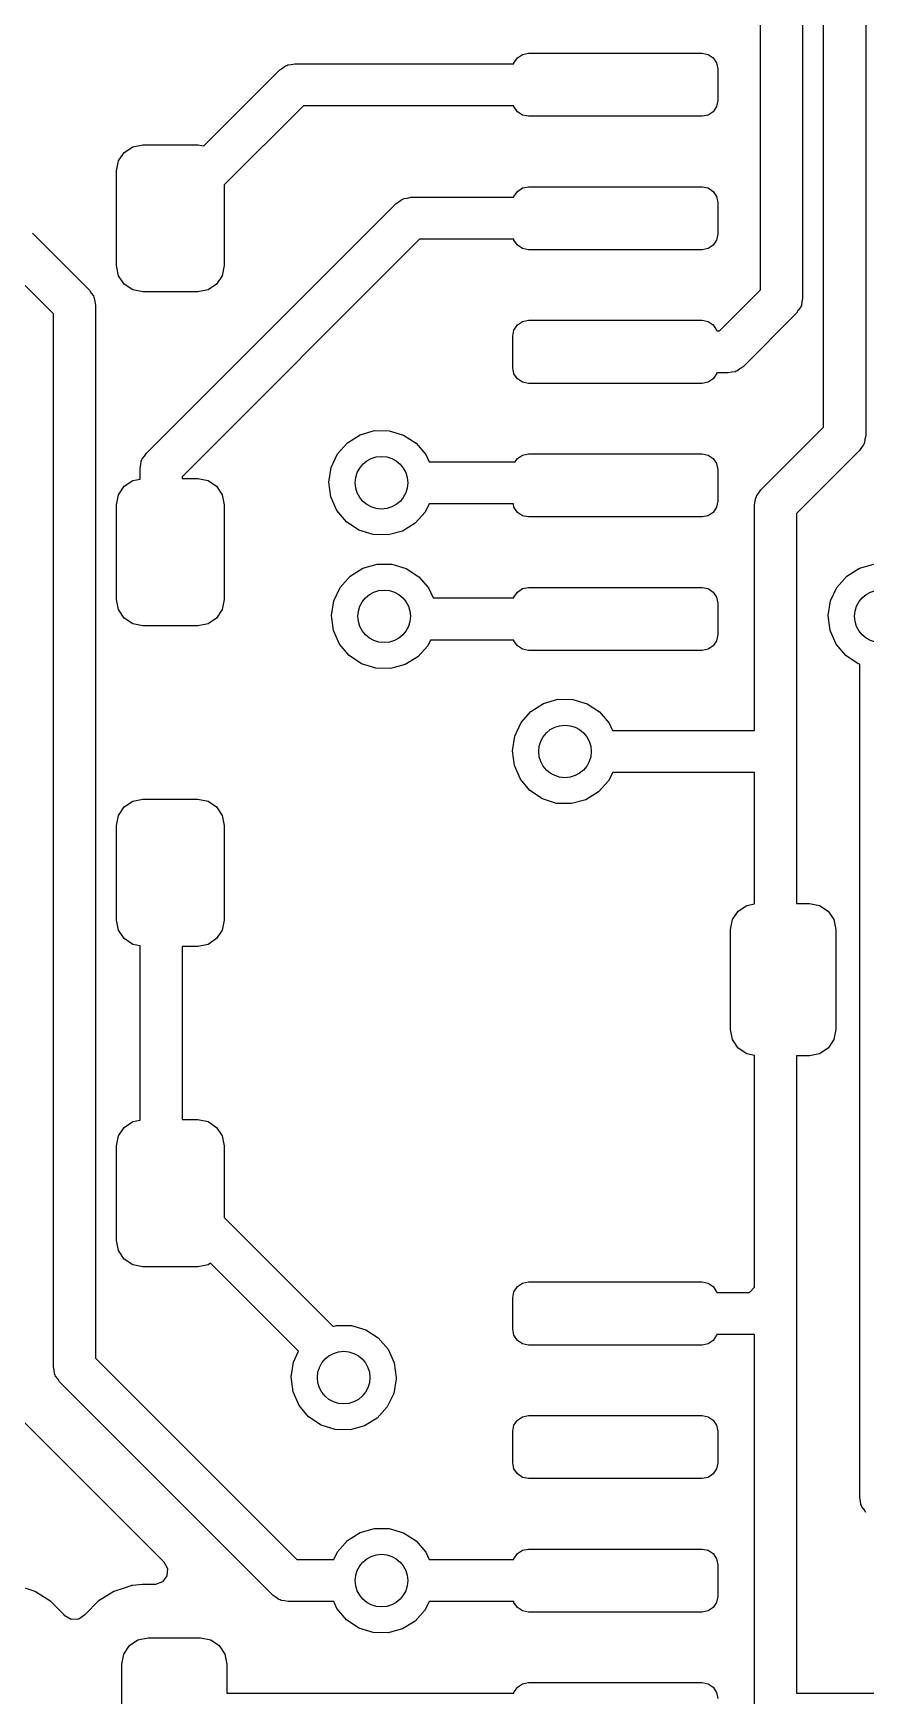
# Model space of a CAD drawing. Extents: x 63 to 234, y -148 to -41.
# Drawn here: x 131.56 to 139.48, y -67.01 to -51.2 of the extents above; entities that cross this region are included whole.
import ezdxf

# ---------------------------------------------------------------- set-up
doc = ezdxf.new("R2010")
doc.units = 0
doc.layers.add('BLACK', color=7, linetype='CONTINUOUS')

msp = doc.modelspace()

# ---------------------------------------------------------------- linework, layer by layer
at = {"layer": 'BLACK', "linetype": 'CONTINUOUS'}
for p, q in [((139.084, -54.9437), (139.084, -48.6883)), ((139.484, -48.6055), (139.484, -55.0268)), ((138.484, -53.6382), (138.484, -51.0098)), ((138.884, -50.927), (138.884, -53.7213)), ((133.911, -51.5473), (133.939, -51.5296)), ((133.939, -51.5296), (133.965, -51.5088)), ((133.965, -51.5088), (133.976, -51.5062)), ((133.976, -51.5062), (133.986, -51.5001)), ((133.986, -51.5001), (134.019, -51.4964)), ((134.019, -51.4964), (134.052, -51.489)), ((134.052, -51.489), (136.137, -51.489)), ((136.137, -51.489), (136.138, -51.4816)), ((136.138, -51.4816), (136.171, -51.4329)), ((136.171, -51.4329), (136.22, -51.4004)), ((136.22, -51.4004), (136.277, -51.389)), ((136.277, -51.389), (137.927, -51.389)), ((137.927, -51.389), (137.984, -51.4004)), ((137.984, -51.4004), (138.033, -51.4329)), ((138.033, -51.4329), (138.066, -51.4816)), ((138.066, -51.4816), (138.077, -51.539)), ((133.188, -52.2701), (133.911, -51.5473)), ((138.077, -51.539), (138.077, -51.839)), ((138.077, -51.839), (138.066, -51.8964)), ((134.135, -51.889), (133.382, -52.6418)), ((136.137, -51.889), (134.135, -51.889)), ((136.138, -51.8964), (136.137, -51.889)), ((136.171, -51.9451), (136.138, -51.8964)), ((136.22, -51.9776), (136.171, -51.9451)), ((136.277, -51.989), (136.22, -51.9776)), ((137.927, -51.989), (136.277, -51.989)), ((137.984, -51.9776), (137.927, -51.989)), ((138.033, -51.9451), (137.984, -51.9776)), ((138.066, -51.8964), (138.033, -51.9451)), ((132.43, -52.3322), (132.511, -52.278)), ((132.511, -52.278), (132.607, -52.259)), ((132.607, -52.259), (133.132, -52.259)), ((133.132, -52.259), (133.188, -52.2701)), ((132.357, -52.509), (132.376, -52.4133)), ((132.376, -52.4133), (132.43, -52.3322)), ((132.357, -53.409), (132.357, -52.509)), ((133.382, -52.6418), (133.382, -53.409)), ((135.016, -52.8173), (135.045, -52.7996)), ((135.045, -52.7996), (135.071, -52.7788)), ((135.071, -52.7788), (135.082, -52.7762)), ((135.082, -52.7762), (135.092, -52.7701)), ((135.092, -52.7701), (135.125, -52.7664)), ((135.125, -52.7664), (135.157, -52.759)), ((135.157, -52.759), (136.137, -52.759)), ((136.137, -52.759), (136.138, -52.7516)), ((136.138, -52.7516), (136.171, -52.7029)), ((136.171, -52.7029), (136.22, -52.6704)), ((136.22, -52.6704), (136.277, -52.659)), ((136.277, -52.659), (137.927, -52.659)), ((137.927, -52.659), (137.984, -52.6704)), ((137.984, -52.6704), (138.033, -52.7029)), ((138.033, -52.7029), (138.066, -52.7516)), ((138.066, -52.7516), (138.077, -52.809)), ((132.641, -55.193), (135.016, -52.8173)), ((138.077, -52.809), (138.077, -53.109)), ((131.557, -53.1012), (132.099, -53.6428)), ((138.077, -53.109), (138.066, -53.1664)), ((135.24, -53.159), (132.982, -55.4172)), ((136.137, -53.159), (135.24, -53.159)), ((136.138, -53.1664), (136.137, -53.159)), ((136.171, -53.2151), (136.138, -53.1664)), ((136.22, -53.2476), (136.171, -53.2151)), ((136.277, -53.259), (136.22, -53.2476)), ((137.927, -53.259), (136.277, -53.259)), ((137.984, -53.2476), (137.927, -53.259)), ((138.033, -53.2151), (137.984, -53.2476)), ((138.066, -53.1664), (138.033, -53.2151)), ((132.376, -53.5047), (132.357, -53.409)), ((133.382, -53.409), (133.363, -53.5047)), ((131.757, -53.8668), (131.479, -53.5889)), ((132.43, -53.5858), (132.376, -53.5047)), ((132.511, -53.64), (132.43, -53.5858)), ((133.309, -53.5858), (133.228, -53.64)), ((133.363, -53.5047), (133.309, -53.5858)), ((132.099, -53.6428), (132.116, -53.6711)), ((132.116, -53.6711), (132.137, -53.6973)), ((132.137, -53.6973), (132.14, -53.7085)), ((132.14, -53.7085), (132.146, -53.7182)), ((132.146, -53.7182), (132.15, -53.7514)), ((132.607, -53.659), (132.511, -53.64)), ((133.132, -53.659), (132.607, -53.659)), ((133.228, -53.64), (133.132, -53.659)), ((138.093, -54.029), (138.484, -53.6382)), ((138.884, -53.7213), (138.877, -53.7539)), ((131.757, -63.881), (131.757, -53.8668)), ((132.15, -53.7514), (132.157, -53.784)), ((132.157, -53.784), (132.157, -63.7982)), ((138.825, -53.8624), (138.317, -54.3707)), ((138.843, -53.8341), (138.825, -53.8624)), ((138.864, -53.808), (138.843, -53.8341)), ((138.867, -53.7968), (138.864, -53.808)), ((138.873, -53.7871), (138.867, -53.7968)), ((138.877, -53.7539), (138.873, -53.7871)), ((136.127, -54.079), (136.138, -54.0216)), ((136.138, -54.0216), (136.171, -53.9729)), ((136.171, -53.9729), (136.22, -53.9404)), ((136.22, -53.9404), (136.277, -53.929)), ((136.277, -53.929), (137.927, -53.929)), ((137.927, -53.929), (137.984, -53.9404)), ((137.984, -53.9404), (138.033, -53.9729)), ((138.033, -53.9729), (138.066, -54.0216)), ((138.066, -54.0216), (138.067, -54.029)), ((138.067, -54.029), (138.093, -54.029)), ((136.127, -54.379), (136.127, -54.079)), ((136.138, -54.4364), (136.127, -54.379)), ((138.317, -54.3707), (138.289, -54.3884)), ((136.171, -54.4851), (136.138, -54.4364)), ((136.22, -54.5176), (136.171, -54.4851)), ((136.277, -54.529), (136.22, -54.5176)), ((137.927, -54.529), (136.277, -54.529)), ((137.984, -54.5176), (137.927, -54.529)), ((138.033, -54.4851), (137.984, -54.5176)), ((138.066, -54.4364), (138.033, -54.4851)), ((138.067, -54.429), (138.066, -54.4364)), ((138.176, -54.429), (138.067, -54.429)), ((138.209, -54.4216), (138.176, -54.429)), ((138.242, -54.4179), (138.209, -54.4216)), ((138.252, -54.4118), (138.242, -54.4179)), ((138.263, -54.4092), (138.252, -54.4118)), ((138.289, -54.3884), (138.263, -54.4092)), ((134.674, -55.0172), (134.81, -54.9782)), ((134.81, -54.9782), (134.952, -54.9791)), ((134.952, -54.9791), (135.088, -55.0197)), ((138.486, -55.5416), (139.084, -54.9437)), ((134.46, -55.1991), (134.554, -55.0928)), ((134.554, -55.0928), (134.674, -55.0172)), ((135.088, -55.0197), (135.207, -55.0968)), ((135.207, -55.0968), (135.299, -55.2042)), ((139.425, -55.1679), (138.827, -55.7658)), ((139.443, -55.1396), (139.425, -55.1679)), ((139.464, -55.1135), (139.443, -55.1396)), ((139.466, -55.1023), (139.464, -55.1135)), ((139.472, -55.0926), (139.466, -55.1023)), ((139.476, -55.0594), (139.472, -55.0926)), ((139.484, -55.0268), (139.476, -55.0594)), ((132.582, -55.3341), (132.589, -55.3015)), ((132.589, -55.3015), (132.593, -55.2683)), ((132.593, -55.2683), (132.599, -55.2586)), ((132.599, -55.2586), (132.602, -55.2474)), ((132.602, -55.2474), (132.623, -55.2213)), ((132.623, -55.2213), (132.641, -55.193)), ((134.378, -55.4675), (134.4, -55.3274)), ((134.4, -55.3274), (134.46, -55.1991)), ((135.299, -55.2042), (135.331, -55.2736)), ((135.331, -55.2736), (136.15, -55.2736)), ((136.15, -55.2736), (136.171, -55.2429)), ((136.171, -55.2429), (136.22, -55.2104)), ((136.22, -55.2104), (136.277, -55.199)), ((136.277, -55.199), (137.927, -55.199)), ((137.927, -55.199), (137.984, -55.2104)), ((137.984, -55.2104), (138.033, -55.2429)), ((138.033, -55.2429), (138.066, -55.2916)), ((138.066, -55.2916), (138.077, -55.349)), ((132.43, -55.5072), (132.511, -55.453)), ((132.511, -55.453), (132.582, -55.439)), ((132.582, -55.439), (132.582, -55.3341)), ((132.982, -55.4172), (132.982, -55.434)), ((132.982, -55.434), (133.132, -55.434)), ((133.132, -55.434), (133.228, -55.453)), ((133.228, -55.453), (133.309, -55.5072)), ((134.396, -55.6081), (134.378, -55.4675)), ((138.077, -55.349), (138.077, -55.649)), ((132.357, -55.684), (132.376, -55.5883)), ((132.376, -55.5883), (132.43, -55.5072)), ((133.309, -55.5072), (133.363, -55.5883)), ((133.363, -55.5883), (133.382, -55.684)), ((134.454, -55.7378), (134.396, -55.6081)), ((138.434, -55.6501), (138.438, -55.6169)), ((138.438, -55.6169), (138.444, -55.6072)), ((138.444, -55.6072), (138.447, -55.596)), ((138.447, -55.596), (138.468, -55.5699)), ((138.468, -55.5699), (138.486, -55.5416)), ((132.357, -56.584), (132.357, -55.684)), ((133.382, -55.684), (133.382, -56.584)), ((134.545, -55.8463), (134.454, -55.7378)), ((135.293, -55.7532), (135.197, -55.8583)), ((135.331, -55.6736), (135.293, -55.7532)), ((136.132, -55.6736), (135.331, -55.6736)), ((136.138, -55.7064), (136.132, -55.6736)), ((136.171, -55.7551), (136.138, -55.7064)), ((136.22, -55.7876), (136.171, -55.7551)), ((136.277, -55.799), (136.22, -55.7876)), ((137.927, -55.799), (136.277, -55.799)), ((137.984, -55.7876), (137.927, -55.799)), ((138.033, -55.7551), (137.984, -55.7876)), ((138.066, -55.7064), (138.033, -55.7551)), ((138.077, -55.649), (138.066, -55.7064)), ((138.427, -55.6827), (138.434, -55.6501)), ((138.427, -57.8285), (138.427, -55.6827)), ((138.827, -55.7658), (138.827, -59.473)), ((134.663, -55.9249), (134.545, -55.8463)), ((134.798, -55.9672), (134.663, -55.9249)), ((135.077, -55.9325), (134.94, -55.9698)), ((135.197, -55.8583), (135.077, -55.9325)), ((134.94, -55.9698), (134.798, -55.9672)), ((134.699, -56.2872), (134.836, -56.2482)), ((134.836, -56.2482), (134.977, -56.2491)), ((134.977, -56.2491), (135.113, -56.2897)), ((139.424, -56.2872), (139.56, -56.2482)), ((134.485, -56.4691), (134.579, -56.3628)), ((134.579, -56.3628), (134.699, -56.2872)), ((135.113, -56.2897), (135.232, -56.3668)), ((135.232, -56.3668), (135.325, -56.4742)), ((139.21, -56.4691), (139.304, -56.3628)), ((139.304, -56.3628), (139.424, -56.2872)), ((132.376, -56.6797), (132.357, -56.584)), ((133.382, -56.584), (133.363, -56.6797)), ((134.425, -56.5974), (134.485, -56.4691)), ((135.325, -56.4742), (135.368, -56.569)), ((135.368, -56.569), (136.137, -56.569)), ((136.137, -56.569), (136.138, -56.5616)), ((136.138, -56.5616), (136.171, -56.5129)), ((136.171, -56.5129), (136.22, -56.4804)), ((136.22, -56.4804), (136.277, -56.469)), ((136.277, -56.469), (137.927, -56.469)), ((137.927, -56.469), (137.984, -56.4804)), ((137.984, -56.4804), (138.033, -56.5129)), ((138.033, -56.5129), (138.066, -56.5616)), ((138.066, -56.5616), (138.077, -56.619)), ((139.15, -56.5974), (139.21, -56.4691)), ((132.43, -56.7608), (132.376, -56.6797)), ((133.363, -56.6797), (133.309, -56.7608)), ((134.403, -56.7375), (134.425, -56.5974)), ((134.422, -56.8781), (134.403, -56.7375)), ((138.077, -56.619), (138.077, -56.919)), ((139.128, -56.7375), (139.15, -56.5974)), ((139.146, -56.8781), (139.128, -56.7375)), ((132.511, -56.815), (132.43, -56.7608)), ((132.607, -56.834), (132.511, -56.815)), ((133.132, -56.834), (132.607, -56.834)), ((133.228, -56.815), (133.132, -56.834)), ((133.309, -56.7608), (133.228, -56.815)), ((134.479, -57.0078), (134.422, -56.8781)), ((139.203, -57.0078), (139.146, -56.8781)), ((134.57, -57.1163), (134.479, -57.0078)), ((135.318, -57.0232), (135.223, -57.1283)), ((135.344, -56.969), (135.318, -57.0232)), ((136.137, -56.969), (135.344, -56.969)), ((136.138, -56.9764), (136.137, -56.969)), ((136.171, -57.0251), (136.138, -56.9764)), ((136.22, -57.0576), (136.171, -57.0251)), ((136.277, -57.069), (136.22, -57.0576)), ((137.927, -57.069), (136.277, -57.069)), ((137.984, -57.0576), (137.927, -57.069)), ((138.033, -57.0251), (137.984, -57.0576)), ((138.066, -56.9764), (138.033, -57.0251)), ((138.077, -56.919), (138.066, -56.9764)), ((139.295, -57.1163), (139.203, -57.0078)), ((134.688, -57.1949), (134.57, -57.1163)), ((134.823, -57.2372), (134.688, -57.1949)), ((135.102, -57.2025), (134.965, -57.2398)), ((135.223, -57.1283), (135.102, -57.2025)), ((139.413, -57.1949), (139.295, -57.1163)), ((139.427, -57.1994), (139.413, -57.1949)), ((139.427, -65.1248), (139.427, -57.1994)), ((134.965, -57.2398), (134.823, -57.2372)), ((136.419, -57.5721), (136.556, -57.5331)), ((136.556, -57.5331), (136.697, -57.534)), ((136.697, -57.534), (136.833, -57.5746)), ((136.206, -57.754), (136.299, -57.6477)), ((136.299, -57.6477), (136.419, -57.5721)), ((136.833, -57.5746), (136.952, -57.6517)), ((136.952, -57.6517), (137.045, -57.7591)), ((136.145, -57.8823), (136.206, -57.754)), ((137.045, -57.7591), (137.076, -57.8285)), ((137.076, -57.8285), (138.427, -57.8285)), ((136.123, -58.0224), (136.145, -57.8823)), ((136.142, -58.163), (136.123, -58.0224)), ((136.199, -58.2927), (136.142, -58.163)), ((136.29, -58.4012), (136.199, -58.2927)), ((137.038, -58.3081), (136.943, -58.4132)), ((137.077, -58.2285), (137.038, -58.3081)), ((138.427, -58.2285), (137.077, -58.2285)), ((138.427, -59.4774), (138.427, -58.2285)), ((132.511, -58.501), (132.607, -58.482)), ((132.607, -58.482), (133.132, -58.482)), ((133.132, -58.482), (133.228, -58.501)), ((136.408, -58.4798), (136.29, -58.4012)), ((136.544, -58.5221), (136.408, -58.4798)), ((136.822, -58.4874), (136.685, -58.5247)), ((136.943, -58.4132), (136.822, -58.4874)), ((132.357, -58.732), (132.376, -58.6363)), ((132.376, -58.6363), (132.43, -58.5552)), ((132.43, -58.5552), (132.511, -58.501)), ((133.228, -58.501), (133.309, -58.5552)), ((133.309, -58.5552), (133.363, -58.6363)), ((133.363, -58.6363), (133.382, -58.732)), ((136.685, -58.5247), (136.544, -58.5221)), ((132.357, -59.632), (132.357, -58.732)), ((133.382, -58.732), (133.382, -59.632)), ((138.218, -59.6273), (138.272, -59.5462)), ((138.272, -59.5462), (138.354, -59.492)), ((138.354, -59.492), (138.427, -59.4774)), ((138.827, -59.473), (138.949, -59.473)), ((138.949, -59.473), (139.045, -59.492)), ((139.045, -59.492), (139.126, -59.5462)), ((139.126, -59.5462), (139.18, -59.6273)), ((132.376, -59.7277), (132.357, -59.632)), ((132.43, -59.8088), (132.376, -59.7277)), ((133.363, -59.7277), (133.309, -59.8088)), ((133.382, -59.632), (133.363, -59.7277)), ((138.199, -59.723), (138.218, -59.6273)), ((138.199, -60.673), (138.199, -59.723)), ((139.18, -59.6273), (139.199, -59.723)), ((139.199, -59.723), (139.199, -60.673)), ((132.511, -59.863), (132.43, -59.8088)), ((132.582, -59.877), (132.511, -59.863)), ((132.582, -61.535), (132.582, -59.877)), ((133.132, -59.882), (132.982, -59.882)), ((132.982, -59.882), (132.982, -61.53)), ((133.228, -59.863), (133.132, -59.882)), ((133.309, -59.8088), (133.228, -59.863)), ((138.218, -60.7687), (138.199, -60.673)), ((139.199, -60.673), (139.18, -60.7687)), ((138.272, -60.8498), (138.218, -60.7687)), ((138.354, -60.904), (138.272, -60.8498)), ((139.126, -60.8498), (139.045, -60.904)), ((139.18, -60.7687), (139.126, -60.8498)), ((138.427, -60.9186), (138.354, -60.904)), ((138.427, -63.1226), (138.427, -60.9186)), ((138.949, -60.923), (138.827, -60.923)), ((138.827, -60.923), (138.827, -66.983)), ((139.045, -60.904), (138.949, -60.923)), ((132.376, -61.6843), (132.43, -61.6032)), ((132.43, -61.6032), (132.511, -61.549)), ((132.511, -61.549), (132.582, -61.535)), ((132.982, -61.53), (133.132, -61.53)), ((133.132, -61.53), (133.228, -61.549)), ((133.228, -61.549), (133.309, -61.6032)), ((133.309, -61.6032), (133.363, -61.6843)), ((132.357, -61.78), (132.376, -61.6843)), ((132.357, -62.68), (132.357, -61.78)), ((133.363, -61.6843), (133.382, -61.78)), ((133.382, -61.78), (133.382, -62.4597)), ((133.382, -62.4597), (134.419, -63.4963)), ((132.376, -62.7757), (132.357, -62.68)), ((132.43, -62.8568), (132.376, -62.7757)), ((132.511, -62.911), (132.43, -62.8568)), ((132.607, -62.93), (132.511, -62.911)), ((133.228, -62.911), (133.132, -62.93)), ((133.252, -62.895), (133.228, -62.911)), ((134.089, -63.7324), (133.252, -62.895)), ((133.132, -62.93), (132.607, -62.93)), ((136.22, -63.0844), (136.277, -63.073)), ((136.277, -63.073), (137.927, -63.073)), ((137.927, -63.073), (137.984, -63.0844)), ((136.127, -63.223), (136.138, -63.1656)), ((136.127, -63.523), (136.127, -63.223)), ((136.138, -63.1656), (136.171, -63.1169)), ((136.171, -63.1169), (136.22, -63.0844)), ((137.984, -63.0844), (138.033, -63.1169)), ((138.033, -63.1169), (138.066, -63.1656)), ((138.066, -63.1656), (138.067, -63.173)), ((138.067, -63.173), (138.377, -63.173)), ((138.377, -63.173), (138.427, -63.1226)), ((134.419, -63.4963), (134.451, -63.4872)), ((134.451, -63.4872), (134.592, -63.4881)), ((134.592, -63.4881), (134.728, -63.5287)), ((134.728, -63.5287), (134.847, -63.6058)), ((136.138, -63.5804), (136.127, -63.523)), ((134.847, -63.6058), (134.94, -63.7132)), ((136.171, -63.6291), (136.138, -63.5804)), ((136.22, -63.6616), (136.171, -63.6291)), ((136.277, -63.673), (136.22, -63.6616)), ((137.927, -63.673), (136.277, -63.673)), ((137.984, -63.6616), (137.927, -63.673)), ((138.033, -63.6291), (137.984, -63.6616)), ((138.066, -63.5804), (138.033, -63.6291)), ((138.067, -63.573), (138.066, -63.5804)), ((138.427, -63.573), (138.067, -63.573)), ((138.427, -69.6475), (138.427, -63.573)), ((132.157, -63.7982), (134.072, -65.713)), ((134.018, -63.9765), (134.04, -63.8364)), ((134.04, -63.8364), (134.089, -63.7324)), ((134.94, -63.7132), (134.998, -63.8423)), ((134.998, -63.8423), (135.018, -63.9826)), ((131.764, -63.9136), (131.757, -63.881)), ((131.768, -63.9468), (131.764, -63.9136)), ((131.774, -63.9565), (131.768, -63.9468)), ((131.777, -63.9677), (131.774, -63.9565)), ((131.798, -63.9939), (131.777, -63.9677)), ((131.815, -64.0222), (131.798, -63.9939)), ((133.848, -66.0544), (131.815, -64.0222)), ((134.037, -64.1171), (134.018, -63.9765)), ((135.018, -63.9948), (134.995, -64.1346)), ((135.018, -63.9826), (135.018, -63.9948)), ((134.094, -64.2468), (134.037, -64.1171)), ((134.995, -64.1346), (134.933, -64.2622)), ((134.185, -64.3553), (134.094, -64.2468)), ((134.933, -64.2622), (134.838, -64.3673)), ((131.473, -64.3994), (132.808, -65.7344)), ((134.303, -64.4339), (134.185, -64.3553)), ((134.438, -64.4762), (134.303, -64.4339)), ((134.58, -64.4788), (134.438, -64.4762)), ((134.717, -64.4415), (134.58, -64.4788)), ((134.838, -64.3673), (134.717, -64.4415)), ((136.127, -64.493), (136.138, -64.4356)), ((136.127, -64.793), (136.127, -64.493)), ((136.138, -64.4356), (136.171, -64.3869)), ((136.171, -64.3869), (136.22, -64.3544)), ((136.22, -64.3544), (136.277, -64.343)), ((136.277, -64.343), (137.927, -64.343)), ((137.927, -64.343), (137.984, -64.3544)), ((137.984, -64.3544), (138.033, -64.3869)), ((138.033, -64.3869), (138.066, -64.4356)), ((138.066, -64.4356), (138.077, -64.493)), ((138.077, -64.493), (138.077, -64.793)), ((136.138, -64.8504), (136.127, -64.793)), ((138.077, -64.793), (138.066, -64.8504)), ((136.171, -64.8991), (136.138, -64.8504)), ((136.22, -64.9316), (136.171, -64.8991)), ((136.277, -64.943), (136.22, -64.9316)), ((137.927, -64.943), (136.277, -64.943)), ((137.984, -64.9316), (137.927, -64.943)), ((138.033, -64.8991), (137.984, -64.9316)), ((138.066, -64.8504), (138.033, -64.8991)), ((139.434, -65.1574), (139.427, -65.1248)), ((139.438, -65.1906), (139.434, -65.1574)), ((139.444, -65.2003), (139.438, -65.1906)), ((139.447, -65.2115), (139.444, -65.2003)), ((139.468, -65.2377), (139.447, -65.2115)), ((139.485, -65.266), (139.468, -65.2377)), ((134.674, -65.4566), (134.81, -65.4176)), ((134.81, -65.4176), (134.952, -65.4185)), ((134.952, -65.4185), (135.088, -65.4591)), ((134.46, -65.6385), (134.554, -65.5322)), ((134.554, -65.5322), (134.674, -65.4566)), ((135.088, -65.4591), (135.207, -65.5362)), ((135.207, -65.5362), (135.299, -65.6436)), ((132.808, -65.7344), (132.842, -65.7967)), ((134.072, -65.713), (134.425, -65.713)), ((134.425, -65.713), (134.46, -65.6385)), ((135.299, -65.6436), (135.331, -65.713)), ((135.331, -65.713), (136.137, -65.713)), ((136.137, -65.713), (136.138, -65.7056)), ((136.138, -65.7056), (136.171, -65.6569)), ((136.171, -65.6569), (136.22, -65.6244)), ((136.22, -65.6244), (136.277, -65.613)), ((136.277, -65.613), (137.927, -65.613)), ((137.927, -65.613), (137.984, -65.6244)), ((137.984, -65.6244), (138.033, -65.6569)), ((138.033, -65.6569), (138.066, -65.7056)), ((138.066, -65.7056), (138.077, -65.763)), ((138.077, -65.763), (138.077, -66.063)), ((132.837, -65.8675), (132.795, -65.9244)), ((132.842, -65.7967), (132.837, -65.8675)), ((131.573, -66.014), (131.418, -65.9629)), ((131.586, -66.0202), (131.573, -66.014)), ((131.724, -66.1052), (131.586, -66.0202)), ((132.333, -66.0164), (132.183, -66.1095)), ((132.429, -65.9844), (132.333, -66.0164)), ((132.494, -65.9627), (132.429, -65.9844)), ((132.501, -65.9605), (132.494, -65.9627)), ((132.494, -65.9627), (132.494, -65.9627)), ((132.508, -65.9598), (132.501, -65.9605)), ((132.603, -65.9498), (132.508, -65.9598)), ((132.508, -65.9598), (132.508, -65.9598)), ((132.607, -65.9495), (132.603, -65.9498)), ((132.603, -65.9498), (132.603, -65.9498)), ((132.719, -65.9495), (132.607, -65.9495)), ((132.728, -65.9492), (132.719, -65.9495)), ((132.795, -65.9244), (132.728, -65.9492)), ((133.876, -66.0722), (133.848, -66.0544)), ((133.902, -66.0931), (133.876, -66.0722)), ((138.077, -66.063), (138.066, -66.1204)), ((131.735, -66.1143), (131.724, -66.1052)), ((131.85, -66.2288), (131.735, -66.1143)), ((131.858, -66.2389), (131.85, -66.2288)), ((132.058, -66.2347), (132.055, -66.2392)), ((132.183, -66.1095), (132.058, -66.2347)), ((133.913, -66.0956), (133.902, -66.0931)), ((133.923, -66.1018), (133.913, -66.0956)), ((133.956, -66.1055), (133.923, -66.1018)), ((133.989, -66.113), (133.956, -66.1055)), ((134.425, -66.113), (133.989, -66.113)), ((134.454, -66.1772), (134.425, -66.113)), ((134.545, -66.2857), (134.454, -66.1772)), ((135.293, -66.1926), (135.197, -66.2977)), ((135.331, -66.113), (135.293, -66.1926)), ((136.137, -66.113), (135.331, -66.113)), ((136.138, -66.1204), (136.137, -66.113)), ((136.171, -66.1691), (136.138, -66.1204)), ((136.22, -66.2016), (136.171, -66.1691)), ((136.277, -66.213), (136.22, -66.2016)), ((137.927, -66.213), (136.277, -66.213)), ((137.984, -66.2016), (137.927, -66.213)), ((138.033, -66.1691), (137.984, -66.2016)), ((138.066, -66.1204), (138.033, -66.1691)), ((131.865, -66.2474), (131.858, -66.2389)), ((131.927, -66.2831), (131.865, -66.2474)), ((131.998, -66.2798), (131.927, -66.2831)), ((132.055, -66.2392), (131.998, -66.2798)), ((134.663, -66.3643), (134.545, -66.2857)), ((134.798, -66.4066), (134.663, -66.3643)), ((135.077, -66.3719), (134.94, -66.4092)), ((135.197, -66.2977), (135.077, -66.3719)), ((132.426, -66.6123), (132.48, -66.5312)), ((132.48, -66.5312), (132.561, -66.477)), ((132.561, -66.477), (132.657, -66.458)), ((132.657, -66.458), (133.157, -66.458)), ((133.157, -66.458), (133.253, -66.477)), ((133.253, -66.477), (133.334, -66.5312)), ((133.334, -66.5312), (133.388, -66.6123)), ((134.94, -66.4092), (134.798, -66.4066)), ((132.407, -66.708), (132.426, -66.6123)), ((132.407, -67.658), (132.407, -66.708)), ((133.388, -66.6123), (133.407, -66.708)), ((133.407, -66.708), (133.407, -66.983)), ((133.407, -66.983), (136.137, -66.983)), ((136.137, -66.983), (136.138, -66.9756)), ((136.138, -66.9756), (136.171, -66.9269)), ((136.171, -66.9269), (136.22, -66.8944)), ((136.22, -66.8944), (136.277, -66.883)), ((136.277, -66.883), (137.927, -66.883)), ((137.927, -66.883), (137.984, -66.8944)), ((137.984, -66.8944), (138.033, -66.9269)), ((138.033, -66.9269), (138.066, -66.9756)), ((138.066, -66.9756), (138.077, -67.033)), ((138.827, -66.983), (141.087, -66.983))]:
    msp.add_line(p, q, dxfattribs=at)
at = {"layer": 'BLACK'}
for centre in [(134.878, -55.4736), (134.903, -56.7436), (139.628, -56.7436), (136.623, -58.0285), (134.518, -63.9826), (134.878, -65.913)]:
    msp.add_circle(centre, 0.25, dxfattribs=at)

doc.saveas('drawing.dxf')
